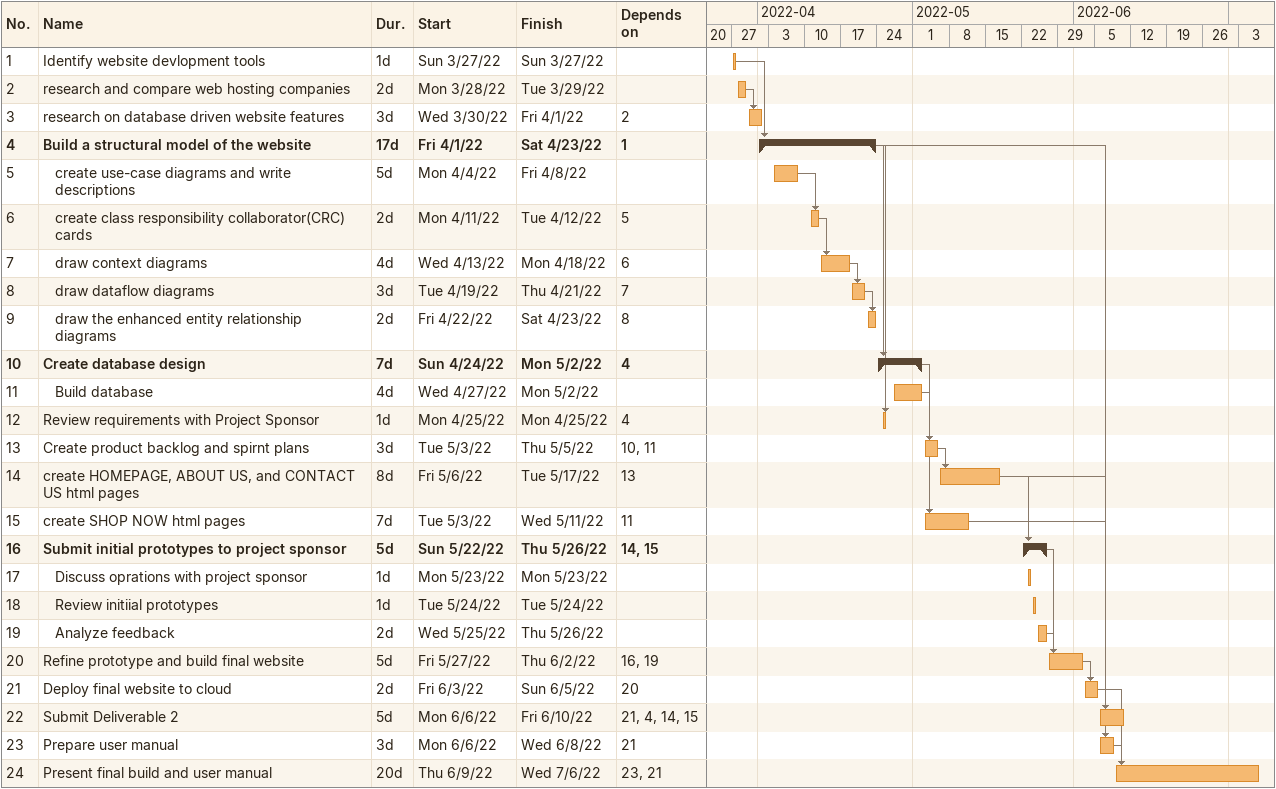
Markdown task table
| ID | Level | Task | Duration | Start | Finish | Predecessors |
|---|---|---|---|---|---|---|
| 1 | 1 | Identify website devlopment tools | 1d | 2022-03-27 | 2022-03-27 |  |
| 2 | 1 | research and compare web hosting companies | 2d | 2022-03-28 | 2022-03-29 |  |
| 3 | 1 | research on database driven website features | 3d | 2022-03-30 | 2022-04-01 | 2 |
| 4 | 1 | **Build a structural model of the website** | 17d | 2022-04-01 | 2022-04-23 | 1 |
| 5 | 2 | create use-case diagrams and write descriptions | 5d | 2022-04-04 | 2022-04-08 |  |
| 6 | 2 | create class responsibility collaborator(CRC) cards | 2d | 2022-04-11 | 2022-04-12 | 5 |
| 7 | 2 | draw context diagrams | 4d | 2022-04-13 | 2022-04-18 | 6 |
| 8 | 2 | draw dataflow diagrams | 3d | 2022-04-19 | 2022-04-21 | 7 |
| 9 | 2 | draw the enhanced entity relationship diagrams | 2d | 2022-04-22 | 2022-04-23 | 8 |
| 10 | 1 | **Create database design** | 7d | 2022-04-24 | 2022-05-02 | 4 |
| 11 | 2 | Build database | 4d | 2022-04-27 | 2022-05-02 |  |
| 12 | 1 | Review requirements with Project Sponsor | 1d | 2022-04-25 | 2022-04-25 | 4 |
| 13 | 1 | Create product backlog and spirnt plans | 3d | 2022-05-03 | 2022-05-05 | 10, 11 |
| 14 | 1 | create HOMEPAGE, ABOUT US, and CONTACT US html pages | 8d | 2022-05-06 | 2022-05-17 | 13 |
| 15 | 1 | create SHOP NOW html pages | 7d | 2022-05-03 | 2022-05-11 | 11 |
| 16 | 1 | **Submit initial prototypes to project sponsor** | 5d | 2022-05-22 | 2022-05-26 | 14, 15 |
| 17 | 2 | Discuss oprations with project sponsor | 1d | 2022-05-23 | 2022-05-23 |  |
| 18 | 2 | Review initiial prototypes | 1d | 2022-05-24 | 2022-05-24 |  |
| 19 | 2 | Analyze feedback | 2d | 2022-05-25 | 2022-05-26 |  |
| 20 | 1 | Refine prototype and build final website | 5d | 2022-05-27 | 2022-06-02 | 16, 19 |
| 21 | 1 | Deploy final website to cloud | 2d | 2022-06-03 | 2022-06-05 | 20 |
| 22 | 1 | Submit Deliverable 2 | 5d | 2022-06-06 | 2022-06-10 | 21, 4, 14, 15 |
| 23 | 1 | Prepare user manual | 3d | 2022-06-06 | 2022-06-08 | 21 |
| 24 | 1 | Present final build and user manual | 20d | 2022-06-09 | 2022-07-06 | 23, 21 |
